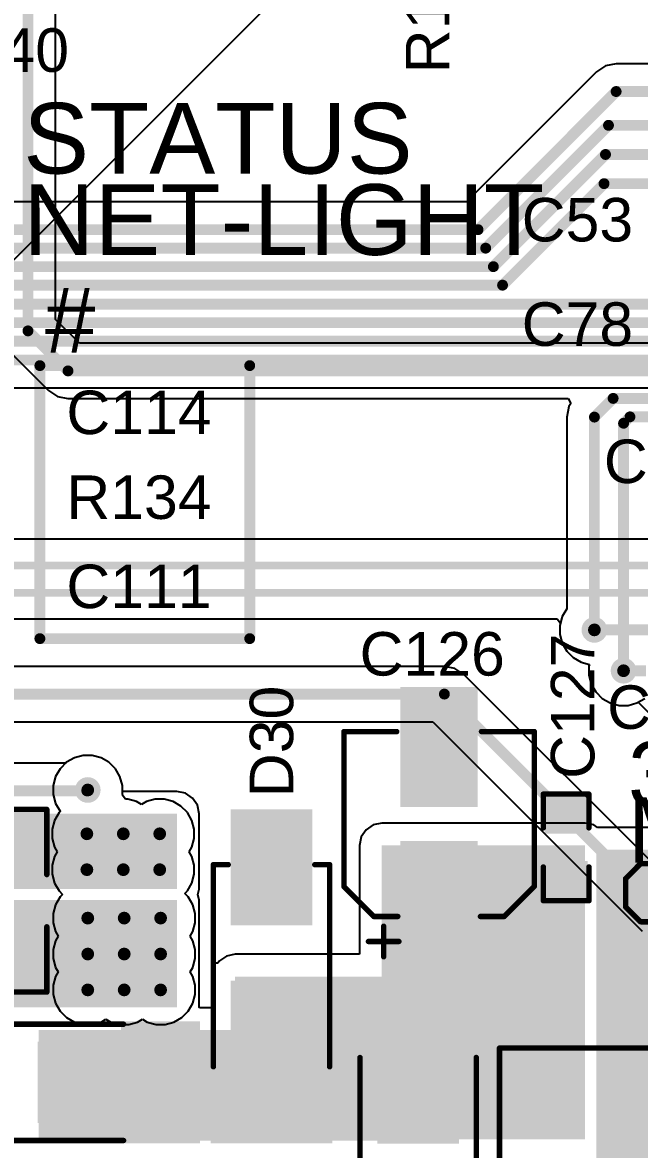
# Model space of a CAD drawing. Header units: millimetres. Extents: x -3 to 5437, y -3 to 5435.
# Drawn here: x 70.99 to 85.41, y 52.99 to 79.31 of the extents above; entities that cross this region are included whole.
import ezdxf

# ---------------------------------------------------------------- set-up
doc = ezdxf.new("R2010")
doc.units = ezdxf.units.MM
for name, color, linetype in [('BottomLayer', 5, 'Continuous'), ('BottomSolder', 6, 'Continuous'), ('TopLayer', 1, 'Continuous'), ('TopOverlay', 2, 'Continuous'), ('TopPaste', 8, 'Continuous'), ('TopSolder', 216, 'Continuous'), ('ViaHoleLayer', 16, 'Continuous')]:
    doc.layers.add(name, color=color, linetype=linetype)
doc.styles.add('Arial', font='', dxfattribs={"height": 0.2})
doc.styles.get('Arial').set_extended_font_data('Arial')

# ---------------------------------------------------------------- blocks, each defined once
blk = doc.blocks.new('SOT__223_3')
at = {"layer": 'TopLayer'}
for points in [[(-1.9, 4.05), (1.9, 4.05), (1.9, 2.05), (-1.9, 2.05)], [(-3.05, -2.05), (-1.55, -2.05), (-1.55, -4.05), (-3.05, -4.05)], [(-0.75, -2.05), (0.75, -2.05), (0.75, -4.05), (-0.75, -4.05)], [(1.55, -2.05), (3.05, -2.05), (3.05, -4.05), (1.55, -4.05)]]:
    blk.add_hatch(color=1, dxfattribs=at).paths.add_polyline_path(points)
at = {"layer": 'TopPaste'}
for points in [[(-1.9, 4.05), (1.9, 4.05), (1.9, 2.05), (-1.9, 2.05)], [(-3.05, -2.05), (-1.55, -2.05), (-1.55, -4.05), (-3.05, -4.05)], [(-0.75, -2.05), (0.75, -2.05), (0.75, -4.05), (-0.75, -4.05)], [(1.55, -2.05), (3.05, -2.05), (3.05, -4.05), (1.55, -4.05)]]:
    blk.add_hatch(color=8, dxfattribs=at).paths.add_polyline_path(points)
at = {"layer": 'TopSolder'}
for points in [[(-2.002, 4.152), (2.002, 4.152), (2.002, 1.948), (-2.002, 1.948)], [(-3.152, -1.948), (-1.448, -1.948), (-1.448, -4.152), (-3.152, -4.152)], [(-0.852, -1.948), (0.852, -1.948), (0.852, -4.152), (-0.852, -4.152)], [(1.448, -1.948), (3.152, -1.948), (3.152, -4.152), (1.448, -4.152)]]:
    blk.add_hatch(color=216, dxfattribs=at).paths.add_polyline_path(points)
at = {"layer": 'TopOverlay'}
for points, const_width in [([(3.302, 1.803), (-3.302, 1.803)], 0.127), ([(-3.302, 1.803), (-3.302, -1.829)], 0.127), ([(3.302, 1.803), (3.302, -1.829)], 0.127), ([(3.302, -1.829), (-3.302, -1.829)], 0.127), ([(-3.226, -3.073), (-3.353, -2.946)], 0.2), ([(-3.353, -2.946), (-3.353, -3.2)], 0.2), ([(-3.226, -3.073), (-3.353, -3.2)], 0.2)]:
    blk.add_lwpolyline(points, dxfattribs=dict(at, const_width=const_width))
for points, const_width in [([(-3.334, 1.803, 1), (-3.27, 1.803, 1)], 0.0635), ([(-3.334, 1.803, 1), (-3.27, 1.803, 1)], 0.0635), ([(3.27, 1.803, 1), (3.334, 1.803, 1)], 0.0635), ([(3.27, 1.803, 1), (3.334, 1.803, 1)], 0.0635), ([(-3.334, -1.829, 1), (-3.27, -1.829, 1)], 0.0635), ([(-3.334, -1.829, 1), (-3.27, -1.829, 1)], 0.0635), ([(3.27, -1.829, 1), (3.334, -1.829, 1)], 0.0635), ([(3.27, -1.829, 1), (3.334, -1.829, 1)], 0.0635), ([(-3.403, -2.946, 1), (-3.303, -2.946, 1)], 0.1), ([(-3.403, -2.946, 1), (-3.303, -2.946, 1)], 0.1), ([(-3.403, -3.2, 1), (-3.303, -3.2, 1)], 0.1), ([(-3.403, -3.2, 1), (-3.303, -3.2, 1)], 0.1), ([(-3.276, -3.073, 1), (-3.176, -3.073, 1)], 0.1), ([(-3.276, -3.073, 1), (-3.176, -3.073, 1)], 0.1)]:
    blk.add_lwpolyline(points, format="xyb", close=True, dxfattribs=dict(at, const_width=const_width))
blk = doc.blocks.new('SMA_4')
at = {"layer": 'TopLayer'}
for points in [[(-3.25, 0.85), (-0.75, 0.85), (-0.75, -0.85), (-3.25, -0.85)], [(0.75, 0.85), (3.25, 0.85), (3.25, -0.85), (0.75, -0.85)]]:
    blk.add_hatch(color=1, dxfattribs=at).paths.add_polyline_path(points)
at = {"layer": 'TopOverlay'}
for points in [[(-4.445, -1.422), (-3.278, -1.422), (-3.278, 1.422), (-4.445, 1.422)], [(-3.3, 0.924), (-2.596, 0.924), (-2.596, 1.422), (-3.3, 1.422)], [(-3.3, -1.422), (-2.596, -1.422), (-2.596, -0.924), (-3.3, -0.924)]]:
    blk.add_hatch(color=2, dxfattribs=at).paths.add_polyline_path(points)
at = {"layer": 'TopPaste'}
for points in [[(-3.25, 0.85), (-0.75, 0.85), (-0.75, -0.85), (-3.25, -0.85)], [(0.75, 0.85), (3.25, 0.85), (3.25, -0.85), (0.75, -0.85)]]:
    blk.add_hatch(color=8, dxfattribs=at).paths.add_polyline_path(points)
at = {"layer": 'TopSolder'}
for points in [[(-3.352, 0.952), (-0.648, 0.952), (-0.648, -0.952), (-3.352, -0.952)], [(0.648, 0.952), (3.352, 0.952), (3.352, -0.952), (0.648, -0.952)]]:
    blk.add_hatch(color=216, dxfattribs=at).paths.add_polyline_path(points)
at = {"layer": 'TopOverlay', "const_width": 0.127}
for points in [[(-2.658, 1.358), (2.061, 1.358)], [(2.061, 1.358), (2.061, 1.012)], [(2.061, -1.012), (2.061, -1.358)], [(-2.658, -1.358), (2.061, -1.358)]]:
    blk.add_lwpolyline(points, dxfattribs=at)
at = {"layer": 'TopOverlay', "const_width": 0.0635}
for points in [[(-2.69, 1.358, 1), (-2.626, 1.358, 1)], [(2.029, 1.358, 1), (2.093, 1.358, 1)], [(2.029, 1.358, 1), (2.093, 1.358, 1)], [(2.029, 1.012, 1), (2.093, 1.012, 1)], [(2.029, -1.012, 1), (2.093, -1.012, 1)], [(-2.69, -1.358, 1), (-2.626, -1.358, 1)], [(2.029, -1.358, 1), (2.093, -1.358, 1)], [(2.029, -1.358, 1), (2.093, -1.358, 1)]]:
    blk.add_lwpolyline(points, format="xyb", close=True, dxfattribs=at)
blk = doc.blocks.new('C___0603_5')
at = {"layer": 'TopLayer'}
for points in [[(-0.381, 0.445), (-0.381, -0.445), (-1.143, -0.445), (-1.143, 0.445)], [(1.143, 0.445), (1.143, -0.445), (0.381, -0.445), (0.381, 0.445)]]:
    blk.add_hatch(color=1, dxfattribs=at).paths.add_polyline_path(points)
at = {"layer": 'TopPaste'}
for points in [[(-0.381, 0.445), (-0.381, -0.445), (-1.143, -0.445), (-1.143, 0.445)], [(1.143, 0.445), (1.143, -0.445), (0.381, -0.445), (0.381, 0.445)]]:
    blk.add_hatch(color=8, dxfattribs=at).paths.add_polyline_path(points)
at = {"layer": 'TopSolder'}
for points in [[(-0.321, 0.504), (-0.321, -0.504), (-1.203, -0.504), (-1.203, 0.504)], [(1.203, 0.504), (1.203, -0.504), (0.321, -0.504), (0.321, 0.504)]]:
    blk.add_hatch(color=216, dxfattribs=at).paths.add_polyline_path(points)
at = {"layer": 'TopOverlay', "const_width": 0.127}
for points in [[(-1.245, -0.533), (-1.245, 0.533)], [(-0.457, 0.533), (-1.245, 0.533)], [(1.245, 0.533), (0.457, 0.533)], [(1.245, -0.533), (1.245, 0.533)], [(-0.457, -0.533), (-1.245, -0.533)], [(1.245, -0.533), (0.457, -0.533)]]:
    blk.add_lwpolyline(points, dxfattribs=at)
at = {"layer": 'TopOverlay', "const_width": 0.0635}
for points in [[(-1.276, 0.533, 1), (-1.213, 0.533, 1)], [(-1.276, 0.533, 1), (-1.213, 0.533, 1)], [(-0.489, 0.533, 1), (-0.425, 0.533, 1)], [(0.425, 0.533, 1), (0.489, 0.533, 1)], [(1.213, 0.533, 1), (1.276, 0.533, 1)], [(1.213, 0.533, 1), (1.276, 0.533, 1)], [(-1.276, -0.533, 1), (-1.213, -0.533, 1)], [(-1.276, -0.533, 1), (-1.213, -0.533, 1)], [(-0.489, -0.533, 1), (-0.425, -0.533, 1)], [(0.425, -0.533, 1), (0.489, -0.533, 1)], [(1.213, -0.533, 1), (1.276, -0.533, 1)], [(1.213, -0.533, 1), (1.276, -0.533, 1)]]:
    blk.add_lwpolyline(points, format="xyb", close=True, dxfattribs=at)
blk = doc.blocks.new('RVT1E100M0405__6')
at = {"layer": 'TopLayer'}
for points in [[(-3.1, 0.8), (-0.5, 0.8), (-0.5, -0.8), (-3.1, -0.8)], [(0.5, 0.8), (3.1, 0.8), (3.1, -0.8), (0.5, -0.8)]]:
    blk.add_hatch(color=1, dxfattribs=at).paths.add_polyline_path(points)
at = {"layer": 'TopPaste'}
for points in [[(-3.1, 0.8), (-0.5, 0.8), (-0.5, -0.8), (-3.1, -0.8)], [(0.5, 0.8), (3.1, 0.8), (3.1, -0.8), (0.5, -0.8)]]:
    blk.add_hatch(color=8, dxfattribs=at).paths.add_polyline_path(points)
at = {"layer": 'TopSolder'}
for points in [[(-3.202, 0.902), (-0.398, 0.902), (-0.398, -0.902), (-3.202, -0.902)], [(0.398, 0.902), (3.202, 0.902), (3.202, -0.902), (0.398, -0.902)]]:
    blk.add_hatch(color=216, dxfattribs=at).paths.add_polyline_path(points)
at = {"layer": 'TopOverlay', "const_width": 0.127}
for points in [[(-1.46, 2.223), (-2.159, 1.524)], [(-1.46, 2.223), (-1.27, 2.223)], [(-1.27, 2.223), (2.159, 2.223)], [(2.159, 2.223), (2.159, 0.991)], [(-2.743, 1.651), (-2.743, 0.94)], [(-2.159, 1.524), (-2.159, 0.965)], [(-3.099, 1.295), (-2.388, 1.295)], [(-2.159, -0.965), (-2.159, -1.524)], [(2.159, -0.991), (2.159, -2.223)], [(-2.159, -1.524), (-1.46, -2.223)], [(-1.46, -2.223), (-1.27, -2.223)], [(-1.27, -2.223), (2.159, -2.223)]]:
    blk.add_lwpolyline(points, dxfattribs=at)
at = {"layer": 'TopOverlay', "const_width": 0.0635}
for points in [[(-1.492, 2.223, 1), (-1.429, 2.223, 1)], [(-1.492, 2.223, 1), (-1.429, 2.223, 1)], [(-1.302, 2.223, 1), (-1.238, 2.223, 1)], [(-1.302, 2.223, 1), (-1.238, 2.223, 1)], [(2.127, 2.223, 1), (2.191, 2.223, 1)], [(2.127, 2.223, 1), (2.191, 2.223, 1)], [(-2.775, 1.651, 1), (-2.711, 1.651, 1)], [(-2.191, 1.524, 1), (-2.127, 1.524, 1)], [(-2.191, 1.524, 1), (-2.127, 1.524, 1)], [(-3.131, 1.295, 1), (-3.067, 1.295, 1)], [(-2.419, 1.295, 1), (-2.356, 1.295, 1)], [(2.127, 0.991, 1), (2.191, 0.991, 1)], [(-2.775, 0.94, 1), (-2.711, 0.94, 1)], [(-2.191, 0.965, 1), (-2.127, 0.965, 1)], [(-2.191, -0.965, 1), (-2.127, -0.965, 1)], [(2.127, -0.991, 1), (2.191, -0.991, 1)], [(-2.191, -1.524, 1), (-2.127, -1.524, 1)], [(-2.191, -1.524, 1), (-2.127, -1.524, 1)], [(-1.492, -2.223, 1), (-1.429, -2.223, 1)], [(-1.492, -2.223, 1), (-1.429, -2.223, 1)], [(-1.302, -2.223, 1), (-1.238, -2.223, 1)], [(-1.302, -2.223, 1), (-1.238, -2.223, 1)], [(2.127, -2.223, 1), (2.191, -2.223, 1)], [(2.127, -2.223, 1), (2.191, -2.223, 1)]]:
    blk.add_lwpolyline(points, format="xyb", close=True, dxfattribs=at)
blk = doc.blocks.new('T____________0_5___23')
at = {"layer": 'TopLayer'}
blk.add_hatch(color=1, dxfattribs=at).paths.add_polyline_path([(0.25, 0.5), (-0.25, 0.5), (-0.5, 0.25), (-0.5, -0.25), (-0.25, -0.5), (0.25, -0.5), (0.5, -0.25), (0.5, 0.25)])
at = {"layer": 'TopPaste'}
blk.add_hatch(color=8, dxfattribs=at).paths.add_polyline_path([(0.25, 0.5), (-0.25, 0.5), (-0.5, 0.25), (-0.5, -0.25), (-0.25, -0.5), (0.25, -0.5), (0.5, -0.25), (0.5, 0.25)])
at = {"layer": 'TopSolder'}
blk.add_hatch(color=216, dxfattribs=at).paths.add_polyline_path([(0.301, 0.602), (-0.301, 0.602), (-0.602, 0.301), (-0.602, -0.301), (-0.301, -0.602), (0.301, -0.602), (0.602, -0.301), (0.602, 0.301)])
at = {"layer": 'TopOverlay', "const_width": 0.127}
for points in [[(-0.336, 0.68), (-0.682, 0.333)], [(0.336, 0.68), (-0.336, 0.68)], [(0.684, 0.332), (0.336, 0.68)], [(-0.682, 0.333), (-0.682, -0.334)], [(0.684, 0.332), (0.684, -0.33)], [(-0.337, -0.679), (-0.682, -0.334)], [(0.684, -0.33), (0.335, -0.679)], [(0.335, -0.679), (-0.337, -0.679)]]:
    blk.add_lwpolyline(points, dxfattribs=at)
at = {"layer": 'TopOverlay', "const_width": 0.0635}
for points in [[(-0.367, 0.68, 1), (-0.304, 0.68, 1)], [(-0.367, 0.68, 1), (-0.304, 0.68, 1)], [(0.305, 0.68, 1), (0.368, 0.68, 1)], [(0.305, 0.68, 1), (0.368, 0.68, 1)], [(-0.714, 0.333, 1), (-0.65, 0.333, 1)], [(-0.714, 0.333, 1), (-0.65, 0.333, 1)], [(0.652, 0.332, 1), (0.715, 0.332, 1)], [(0.652, 0.332, 1), (0.715, 0.332, 1)], [(-0.714, -0.334, 1), (-0.65, -0.334, 1)], [(-0.714, -0.334, 1), (-0.65, -0.334, 1)], [(0.652, -0.33, 1), (0.715, -0.33, 1)], [(0.652, -0.33, 1), (0.715, -0.33, 1)], [(-0.369, -0.679, 1), (-0.306, -0.679, 1)], [(-0.369, -0.679, 1), (-0.306, -0.679, 1)], [(0.303, -0.679, 1), (0.367, -0.679, 1)], [(0.303, -0.679, 1), (0.367, -0.679, 1)]]:
    blk.add_lwpolyline(points, format="xyb", close=True, dxfattribs=at)
blk = doc.blocks.new('SMA_25')
at = {"layer": 'TopLayer'}
for points in [[(-3.25, 0.85), (-0.75, 0.85), (-0.75, -0.85), (-3.25, -0.85)], [(0.75, 0.85), (3.25, 0.85), (3.25, -0.85), (0.75, -0.85)]]:
    blk.add_hatch(color=1, dxfattribs=at).paths.add_polyline_path(points)
at = {"layer": 'TopOverlay'}
for points in [[(-4.445, -1.422), (-3.278, -1.422), (-3.278, 1.422), (-4.445, 1.422)], [(-3.3, 0.924), (-2.596, 0.924), (-2.596, 1.422), (-3.3, 1.422)], [(-3.3, -1.422), (-2.596, -1.422), (-2.596, -0.924), (-3.3, -0.924)]]:
    blk.add_hatch(color=2, dxfattribs=at).paths.add_polyline_path(points)
at = {"layer": 'TopPaste'}
for points in [[(-3.25, 0.85), (-0.75, 0.85), (-0.75, -0.85), (-3.25, -0.85)], [(0.75, 0.85), (3.25, 0.85), (3.25, -0.85), (0.75, -0.85)]]:
    blk.add_hatch(color=8, dxfattribs=at).paths.add_polyline_path(points)
at = {"layer": 'TopSolder'}
for points in [[(-3.352, 0.952), (-0.648, 0.952), (-0.648, -0.952), (-3.352, -0.952)], [(0.648, 0.952), (3.352, 0.952), (3.352, -0.952), (0.648, -0.952)]]:
    blk.add_hatch(color=216, dxfattribs=at).paths.add_polyline_path(points)
at = {"layer": 'TopOverlay', "const_width": 0.127}
for points in [[(2.061, 1.358), (-2.658, 1.358)], [(2.061, 1.358), (2.061, 1.012)], [(2.061, -1.012), (2.061, -1.358)], [(2.061, -1.358), (-2.658, -1.358)]]:
    blk.add_lwpolyline(points, dxfattribs=at)
at = {"layer": 'TopOverlay', "const_width": 0.0635}
for points in [[(-2.69, 1.358, 1), (-2.626, 1.358, 1)], [(2.029, 1.358, 1), (2.093, 1.358, 1)], [(2.029, 1.358, 1), (2.093, 1.358, 1)], [(2.029, 1.012, 1), (2.093, 1.012, 1)], [(2.029, -1.012, 1), (2.093, -1.012, 1)], [(-2.69, -1.358, 1), (-2.626, -1.358, 1)], [(2.029, -1.358, 1), (2.093, -1.358, 1)], [(2.029, -1.358, 1), (2.093, -1.358, 1)]]:
    blk.add_lwpolyline(points, format="xyb", close=True, dxfattribs=at)
blk = doc.blocks.new('SMA_26')
at = {"layer": 'TopLayer'}
for points in [[(-3.25, 0.85), (-0.75, 0.85), (-0.75, -0.85), (-3.25, -0.85)], [(0.75, 0.85), (3.25, 0.85), (3.25, -0.85), (0.75, -0.85)]]:
    blk.add_hatch(color=1, dxfattribs=at).paths.add_polyline_path(points)
at = {"layer": 'TopOverlay'}
for points in [[(-4.445, -1.422), (-3.278, -1.422), (-3.278, 1.422), (-4.445, 1.422)], [(-3.3, 0.924), (-2.596, 0.924), (-2.596, 1.422), (-3.3, 1.422)], [(-3.3, -1.422), (-2.596, -1.422), (-2.596, -0.924), (-3.3, -0.924)]]:
    blk.add_hatch(color=2, dxfattribs=at).paths.add_polyline_path(points)
at = {"layer": 'TopPaste'}
for points in [[(-3.25, 0.85), (-0.75, 0.85), (-0.75, -0.85), (-3.25, -0.85)], [(0.75, 0.85), (3.25, 0.85), (3.25, -0.85), (0.75, -0.85)]]:
    blk.add_hatch(color=8, dxfattribs=at).paths.add_polyline_path(points)
at = {"layer": 'TopSolder'}
for points in [[(-3.352, 0.952), (-0.648, 0.952), (-0.648, -0.952), (-3.352, -0.952)], [(0.648, 0.952), (3.352, 0.952), (3.352, -0.952), (0.648, -0.952)]]:
    blk.add_hatch(color=216, dxfattribs=at).paths.add_polyline_path(points)
at = {"layer": 'TopOverlay', "const_width": 0.127}
for points in [[(2.061, 1.358), (-2.658, 1.358)], [(2.061, 1.012), (2.061, 1.358)], [(2.061, -1.358), (2.061, -1.012)], [(2.061, -1.358), (-2.658, -1.358)]]:
    blk.add_lwpolyline(points, dxfattribs=at)
at = {"layer": 'TopOverlay', "const_width": 0.0635}
for points in [[(-2.69, 1.358, 1), (-2.626, 1.358, 1)], [(2.029, 1.358, 1), (2.093, 1.358, 1)], [(2.029, 1.358, 1), (2.093, 1.358, 1)], [(2.029, 1.012, 1), (2.093, 1.012, 1)], [(2.029, -1.012, 1), (2.093, -1.012, 1)], [(-2.69, -1.358, 1), (-2.626, -1.358, 1)], [(2.029, -1.358, 1), (2.093, -1.358, 1)], [(2.029, -1.358, 1), (2.093, -1.358, 1)]]:
    blk.add_lwpolyline(points, format="xyb", close=True, dxfattribs=at)
blk = doc.blocks.new('C___1206_30')
at = {"layer": 'TopLayer'}
for points in [[(-2.032, 0.889), (-0.508, 0.889), (-0.508, -0.889), (-2.032, -0.889)], [(0.508, 0.889), (2.032, 0.889), (2.032, -0.889), (0.508, -0.889)]]:
    blk.add_hatch(color=1, dxfattribs=at).paths.add_polyline_path(points)
at = {"layer": 'TopPaste'}
for points in [[(-2.032, 0.889), (-0.508, 0.889), (-0.508, -0.889), (-2.032, -0.889)], [(0.508, 0.889), (2.032, 0.889), (2.032, -0.889), (0.508, -0.889)]]:
    blk.add_hatch(color=8, dxfattribs=at).paths.add_polyline_path(points)
at = {"layer": 'TopSolder'}
for points in [[(-2.1336, 0.9906), (-0.4064, 0.9906), (-0.4064, -0.9906), (-2.1336, -0.9906)], [(0.4064, 0.9906), (2.1336, 0.9906), (2.1336, -0.9906), (0.4064, -0.9906)]]:
    blk.add_hatch(color=216, dxfattribs=at).paths.add_polyline_path(points)
at = {"layer": 'TopOverlay', "const_width": 0.127}
for points in [[(-2.1336, -0.9906), (-2.1336, 0.9906)], [(-0.6096, 0.9906), (-2.1336, 0.9906)], [(2.1336, 0.9906), (0.6096, 0.9906)], [(2.1336, -0.9906), (2.1336, 0.9906)], [(-0.6096, -0.9906), (-2.1336, -0.9906)], [(2.1336, -0.9906), (0.6096, -0.9906)]]:
    blk.add_lwpolyline(points, dxfattribs=at)
at = {"layer": 'TopOverlay', "const_width": 0.0635}
for points in [[(-2.16535, 0.9906, 1), (-2.10185, 0.9906, 1)], [(-2.16535, 0.9906, 1), (-2.10185, 0.9906, 1)], [(-0.64135, 0.9906, 1), (-0.57785, 0.9906, 1)], [(0.57785, 0.9906, 1), (0.64135, 0.9906, 1)], [(2.10185, 0.9906, 1), (2.16535, 0.9906, 1)], [(2.10185, 0.9906, 1), (2.16535, 0.9906, 1)], [(-2.16535, -0.9906, 1), (-2.10185, -0.9906, 1)], [(-2.16535, -0.9906, 1), (-2.10185, -0.9906, 1)], [(-0.64135, -0.9906, 1), (-0.57785, -0.9906, 1)], [(0.57785, -0.9906, 1), (0.64135, -0.9906, 1)], [(2.10185, -0.9906, 1), (2.16535, -0.9906, 1)], [(2.10185, -0.9906, 1), (2.16535, -0.9906, 1)]]:
    blk.add_lwpolyline(points, format="xyb", close=True, dxfattribs=at)

msp = doc.modelspace()

# ---------------------------------------------------------------- hatches: boundary and pattern name
at = {"layer": 'BottomLayer'}
h = msp.add_hatch(color=5, dxfattribs=at)
edge = h.paths.add_edge_path()
edge.add_arc((84.353, 65.126), 0.3, 0, 360)
h = msp.add_hatch(color=5, dxfattribs=at)
edge = h.paths.add_edge_path()
edge.add_arc((85.034, 64.172), 0.3, 0, 360)
h = msp.add_hatch(color=5, dxfattribs=at)
edge = h.paths.add_edge_path()
edge.add_arc((72.517, 61.387), 0.3, 0, 360)
h = msp.add_hatch(color=5, dxfattribs=at)
edge = h.paths.add_edge_path()
edge.add_arc((72.496, 60.364), 0.3, 0, 360)
h = msp.add_hatch(color=5, dxfattribs=at)
edge = h.paths.add_edge_path()
edge.add_arc((73.347, 60.364), 0.3, 0, 360)
h = msp.add_hatch(color=5, dxfattribs=at)
edge = h.paths.add_edge_path()
edge.add_arc((74.198, 60.364), 0.3, 0, 360)
h = msp.add_hatch(color=5, dxfattribs=at)
edge = h.paths.add_edge_path()
edge.add_arc((72.496, 59.526), 0.3, 0, 360)
h = msp.add_hatch(color=5, dxfattribs=at)
edge = h.paths.add_edge_path()
edge.add_arc((73.347, 59.526), 0.3, 0, 360)
h = msp.add_hatch(color=5, dxfattribs=at)
edge = h.paths.add_edge_path()
edge.add_arc((74.198, 59.526), 0.3, 0, 360)
h = msp.add_hatch(color=5, dxfattribs=at)
edge = h.paths.add_edge_path()
edge.add_arc((72.517, 58.395), 0.3, 0, 360)
h = msp.add_hatch(color=5, dxfattribs=at)
edge = h.paths.add_edge_path()
edge.add_arc((73.368, 58.395), 0.3, 0, 360)
h = msp.add_hatch(color=5, dxfattribs=at)
edge = h.paths.add_edge_path()
edge.add_arc((74.219, 58.395), 0.3, 0, 360)
h = msp.add_hatch(color=5, dxfattribs=at)
edge = h.paths.add_edge_path()
edge.add_arc((72.517, 57.556), 0.3, 0, 360)
h = msp.add_hatch(color=5, dxfattribs=at)
edge = h.paths.add_edge_path()
edge.add_arc((73.368, 57.556), 0.3, 0, 360)
h = msp.add_hatch(color=5, dxfattribs=at)
edge = h.paths.add_edge_path()
edge.add_arc((74.219, 57.556), 0.3, 0, 360)
h = msp.add_hatch(color=5, dxfattribs=at)
edge = h.paths.add_edge_path()
edge.add_arc((72.517, 56.718), 0.3, 0, 360)
h = msp.add_hatch(color=5, dxfattribs=at)
edge = h.paths.add_edge_path()
edge.add_arc((73.368, 56.718), 0.3, 0, 360)
h = msp.add_hatch(color=5, dxfattribs=at)
edge = h.paths.add_edge_path()
edge.add_arc((74.219, 56.718), 0.3, 0, 360)
at = {"layer": 'BottomSolder'}
h = msp.add_hatch(color=6, dxfattribs=at)
edge = h.paths.add_edge_path()
edge.add_arc((84.353, 65.126), 0.15, 0, 360)
h = msp.add_hatch(color=6, dxfattribs=at)
edge = h.paths.add_edge_path()
edge.add_arc((85.034, 64.172), 0.15, 0, 360)
h = msp.add_hatch(color=6, dxfattribs=at)
edge = h.paths.add_edge_path()
edge.add_arc((72.517, 61.387), 0.15, 0, 360)
h = msp.add_hatch(color=6, dxfattribs=at)
edge = h.paths.add_edge_path()
edge.add_arc((72.496, 60.364), 0.15, 0, 360)
h = msp.add_hatch(color=6, dxfattribs=at)
edge = h.paths.add_edge_path()
edge.add_arc((73.347, 60.364), 0.15, 0, 360)
h = msp.add_hatch(color=6, dxfattribs=at)
edge = h.paths.add_edge_path()
edge.add_arc((74.198, 60.364), 0.15, 0, 360)
h = msp.add_hatch(color=6, dxfattribs=at)
edge = h.paths.add_edge_path()
edge.add_arc((72.496, 59.526), 0.15, 0, 360)
h = msp.add_hatch(color=6, dxfattribs=at)
edge = h.paths.add_edge_path()
edge.add_arc((73.347, 59.526), 0.15, 0, 360)
h = msp.add_hatch(color=6, dxfattribs=at)
edge = h.paths.add_edge_path()
edge.add_arc((74.198, 59.526), 0.15, 0, 360)
h = msp.add_hatch(color=6, dxfattribs=at)
edge = h.paths.add_edge_path()
edge.add_arc((72.517, 58.395), 0.15, 0, 360)
h = msp.add_hatch(color=6, dxfattribs=at)
edge = h.paths.add_edge_path()
edge.add_arc((73.368, 58.395), 0.15, 0, 360)
h = msp.add_hatch(color=6, dxfattribs=at)
edge = h.paths.add_edge_path()
edge.add_arc((74.219, 58.395), 0.15, 0, 360)
h = msp.add_hatch(color=6, dxfattribs=at)
edge = h.paths.add_edge_path()
edge.add_arc((72.517, 57.556), 0.15, 0, 360)
h = msp.add_hatch(color=6, dxfattribs=at)
edge = h.paths.add_edge_path()
edge.add_arc((73.368, 57.556), 0.15, 0, 360)
h = msp.add_hatch(color=6, dxfattribs=at)
edge = h.paths.add_edge_path()
edge.add_arc((74.219, 57.556), 0.15, 0, 360)
h = msp.add_hatch(color=6, dxfattribs=at)
edge = h.paths.add_edge_path()
edge.add_arc((72.517, 56.718), 0.15, 0, 360)
h = msp.add_hatch(color=6, dxfattribs=at)
edge = h.paths.add_edge_path()
edge.add_arc((73.368, 56.718), 0.15, 0, 360)
h = msp.add_hatch(color=6, dxfattribs=at)
edge = h.paths.add_edge_path()
edge.add_arc((74.219, 56.718), 0.15, 0, 360)
at = {"layer": 'TopLayer'}
h = msp.add_hatch(color=1, dxfattribs=at)
edge = h.paths.add_edge_path()
edge.add_arc((84.353, 65.126), 0.3, 0, 360)
h = msp.add_hatch(color=1, dxfattribs=at)
edge = h.paths.add_edge_path()
edge.add_arc((85.034, 64.172), 0.3, 0, 360)
h = msp.add_hatch(color=1, dxfattribs=at)
edge = h.paths.add_edge_path()
edge.add_arc((72.517, 61.387), 0.3, 0, 360)
for points in [[(67.496, 59.074), (74.6, 59.074), (74.6, 60.833), (67.496, 60.833)], [(61.212, 59.074), (71.484, 59.074), (71.484, 60.262), (61.212, 60.262)], [(79.385, 53.231), (84.137, 53.231), (84.137, 60.092), (79.385, 60.092)], [(84.396, 59.995), (84.396, 44.577), (86.442, 44.577), (86.442, 59.995)], [(63.538, 56.312), (74.6, 56.312), (74.6, 58.816), (63.538, 58.816)], [(82.662, 53.423), (82.662, 57.031), (75.96, 57.031), (75.96, 53.423)], [(71.37, 53.201), (81.159, 53.201), (81.159, 55.781), (71.37, 55.781)]]:
    msp.add_hatch(color=1, dxfattribs=at).paths.add_polyline_path(points)
h = msp.add_hatch(color=1, dxfattribs=at)
edge = h.paths.add_edge_path()
edge.add_arc((72.496, 60.364), 0.3, 0, 360)
h = msp.add_hatch(color=1, dxfattribs=at)
edge = h.paths.add_edge_path()
edge.add_arc((73.347, 60.364), 0.3, 0, 360)
h = msp.add_hatch(color=1, dxfattribs=at)
edge = h.paths.add_edge_path()
edge.add_arc((74.198, 60.364), 0.3, 0, 360)
h = msp.add_hatch(color=1, dxfattribs=at)
edge = h.paths.add_edge_path()
edge.add_arc((72.496, 59.526), 0.3, 0, 360)
h = msp.add_hatch(color=1, dxfattribs=at)
edge = h.paths.add_edge_path()
edge.add_arc((73.347, 59.526), 0.3, 0, 360)
h = msp.add_hatch(color=1, dxfattribs=at)
edge = h.paths.add_edge_path()
edge.add_arc((74.198, 59.526), 0.3, 0, 360)
h = msp.add_hatch(color=1, dxfattribs=at)
edge = h.paths.add_edge_path()
edge.add_arc((72.517, 58.395), 0.3, 0, 360)
h = msp.add_hatch(color=1, dxfattribs=at)
edge = h.paths.add_edge_path()
edge.add_arc((73.368, 58.395), 0.3, 0, 360)
h = msp.add_hatch(color=1, dxfattribs=at)
edge = h.paths.add_edge_path()
edge.add_arc((74.219, 58.395), 0.3, 0, 360)
h = msp.add_hatch(color=1, dxfattribs=at)
edge = h.paths.add_edge_path()
edge.add_arc((72.517, 57.556), 0.3, 0, 360)
h = msp.add_hatch(color=1, dxfattribs=at)
edge = h.paths.add_edge_path()
edge.add_arc((73.368, 57.556), 0.3, 0, 360)
h = msp.add_hatch(color=1, dxfattribs=at)
edge = h.paths.add_edge_path()
edge.add_arc((74.219, 57.556), 0.3, 0, 360)
h = msp.add_hatch(color=1, dxfattribs=at)
edge = h.paths.add_edge_path()
edge.add_arc((72.517, 56.718), 0.3, 0, 360)
h = msp.add_hatch(color=1, dxfattribs=at)
edge = h.paths.add_edge_path()
edge.add_arc((73.368, 56.718), 0.3, 0, 360)
h = msp.add_hatch(color=1, dxfattribs=at)
edge = h.paths.add_edge_path()
edge.add_arc((74.219, 56.718), 0.3, 0, 360)
at = {"layer": 'TopSolder'}
h = msp.add_hatch(color=216, dxfattribs=at)
edge = h.paths.add_edge_path()
edge.add_arc((84.353, 65.126), 0.15, 0, 360)
h = msp.add_hatch(color=216, dxfattribs=at)
edge = h.paths.add_edge_path()
edge.add_arc((85.034, 64.172), 0.15, 0, 360)
h = msp.add_hatch(color=216, dxfattribs=at)
edge = h.paths.add_edge_path()
edge.add_arc((72.517, 61.387), 0.15, 0, 360)
h = msp.add_hatch(color=216, dxfattribs=at)
edge = h.paths.add_edge_path()
edge.add_arc((72.496, 60.364), 0.15, 0, 360)
h = msp.add_hatch(color=216, dxfattribs=at)
edge = h.paths.add_edge_path()
edge.add_arc((73.347, 60.364), 0.15, 0, 360)
h = msp.add_hatch(color=216, dxfattribs=at)
edge = h.paths.add_edge_path()
edge.add_arc((74.198, 60.364), 0.15, 0, 360)
h = msp.add_hatch(color=216, dxfattribs=at)
edge = h.paths.add_edge_path()
edge.add_arc((72.496, 59.526), 0.15, 0, 360)
h = msp.add_hatch(color=216, dxfattribs=at)
edge = h.paths.add_edge_path()
edge.add_arc((73.347, 59.526), 0.15, 0, 360)
h = msp.add_hatch(color=216, dxfattribs=at)
edge = h.paths.add_edge_path()
edge.add_arc((74.198, 59.526), 0.15, 0, 360)
h = msp.add_hatch(color=216, dxfattribs=at)
edge = h.paths.add_edge_path()
edge.add_arc((72.517, 58.395), 0.15, 0, 360)
h = msp.add_hatch(color=216, dxfattribs=at)
edge = h.paths.add_edge_path()
edge.add_arc((73.368, 58.395), 0.15, 0, 360)
h = msp.add_hatch(color=216, dxfattribs=at)
edge = h.paths.add_edge_path()
edge.add_arc((74.219, 58.395), 0.15, 0, 360)
h = msp.add_hatch(color=216, dxfattribs=at)
edge = h.paths.add_edge_path()
edge.add_arc((72.517, 57.556), 0.15, 0, 360)
h = msp.add_hatch(color=216, dxfattribs=at)
edge = h.paths.add_edge_path()
edge.add_arc((73.368, 57.556), 0.15, 0, 360)
h = msp.add_hatch(color=216, dxfattribs=at)
edge = h.paths.add_edge_path()
edge.add_arc((74.219, 57.556), 0.15, 0, 360)
h = msp.add_hatch(color=216, dxfattribs=at)
edge = h.paths.add_edge_path()
edge.add_arc((72.517, 56.718), 0.15, 0, 360)
h = msp.add_hatch(color=216, dxfattribs=at)
edge = h.paths.add_edge_path()
edge.add_arc((73.368, 56.718), 0.15, 0, 360)
h = msp.add_hatch(color=216, dxfattribs=at)
edge = h.paths.add_edge_path()
edge.add_arc((74.219, 56.718), 0.15, 0, 360)
at = {"layer": 'ViaHoleLayer'}
h = msp.add_hatch(color=16, dxfattribs=at)
edge = h.paths.add_edge_path()
edge.add_arc((84.353, 65.126), 0.15, 0, 360)
h = msp.add_hatch(color=16, dxfattribs=at)
edge = h.paths.add_edge_path()
edge.add_arc((85.034, 64.172), 0.15, 0, 360)
h = msp.add_hatch(color=16, dxfattribs=at)
edge = h.paths.add_edge_path()
edge.add_arc((72.517, 61.387), 0.15, 0, 360)
h = msp.add_hatch(color=16, dxfattribs=at)
edge = h.paths.add_edge_path()
edge.add_arc((72.496, 60.364), 0.15, 0, 360)
h = msp.add_hatch(color=16, dxfattribs=at)
edge = h.paths.add_edge_path()
edge.add_arc((73.347, 60.364), 0.15, 0, 360)
h = msp.add_hatch(color=16, dxfattribs=at)
edge = h.paths.add_edge_path()
edge.add_arc((74.198, 60.364), 0.15, 0, 360)
h = msp.add_hatch(color=16, dxfattribs=at)
edge = h.paths.add_edge_path()
edge.add_arc((72.496, 59.526), 0.15, 0, 360)
h = msp.add_hatch(color=16, dxfattribs=at)
edge = h.paths.add_edge_path()
edge.add_arc((73.347, 59.526), 0.15, 0, 360)
h = msp.add_hatch(color=16, dxfattribs=at)
edge = h.paths.add_edge_path()
edge.add_arc((74.198, 59.526), 0.15, 0, 360)
h = msp.add_hatch(color=16, dxfattribs=at)
edge = h.paths.add_edge_path()
edge.add_arc((72.517, 58.395), 0.15, 0, 360)
h = msp.add_hatch(color=16, dxfattribs=at)
edge = h.paths.add_edge_path()
edge.add_arc((73.368, 58.395), 0.15, 0, 360)
h = msp.add_hatch(color=16, dxfattribs=at)
edge = h.paths.add_edge_path()
edge.add_arc((74.219, 58.395), 0.15, 0, 360)
h = msp.add_hatch(color=16, dxfattribs=at)
edge = h.paths.add_edge_path()
edge.add_arc((72.517, 57.556), 0.15, 0, 360)
h = msp.add_hatch(color=16, dxfattribs=at)
edge = h.paths.add_edge_path()
edge.add_arc((73.368, 57.556), 0.15, 0, 360)
h = msp.add_hatch(color=16, dxfattribs=at)
edge = h.paths.add_edge_path()
edge.add_arc((74.219, 57.556), 0.15, 0, 360)
h = msp.add_hatch(color=16, dxfattribs=at)
edge = h.paths.add_edge_path()
edge.add_arc((72.517, 56.718), 0.15, 0, 360)
h = msp.add_hatch(color=16, dxfattribs=at)
edge = h.paths.add_edge_path()
edge.add_arc((73.368, 56.718), 0.15, 0, 360)
h = msp.add_hatch(color=16, dxfattribs=at)
edge = h.paths.add_edge_path()
edge.add_arc((74.219, 56.718), 0.15, 0, 360)

# ---------------------------------------------------------------- linework, layer by layer
at = {"layer": 'BottomLayer'}
for p, q in [((84.613, 78.297), (84.403, 78.156)), ((84.861, 78.346), (84.613, 78.297)), ((94.731, 78.346), (84.861, 78.346)), ((84.403, 78.156), (81.367, 75.12)), ((81.367, 75.12), (65.636, 75.12)), ((53.68, 70.781), (95.352, 70.781)), ((94.165, 67.241), (65.776, 67.241)), ((64.669, 65.381), (83.481, 65.381)), ((83.481, 65.381), (83.558, 65.28)), ((83.558, 65.28), (83.545, 65.232)), ((83.545, 65.232), (83.545, 65.019)), ((83.545, 65.019), (83.6, 64.814)), ((83.6, 64.814), (83.707, 64.629)), ((83.707, 64.629), (83.857, 64.479)), ((80.848, 64.274), (62.024, 64.274)), ((81.096, 64.225), (80.848, 64.274)), ((81.306, 64.085), (81.096, 64.225)), ((83.857, 64.479), (84.041, 64.373)), ((84.041, 64.373), (84.237, 64.32)), ((84.237, 64.32), (84.226, 64.278)), ((84.226, 64.278), (84.226, 64.066)), ((86.196, 59.194), (81.306, 64.085)), ((84.226, 64.066), (84.281, 63.86)), ((84.281, 63.86), (84.388, 63.676)), ((84.388, 63.676), (84.538, 63.525)), ((84.538, 63.525), (84.722, 63.419)), ((85.346, 63.419), (85.379, 63.438)), ((85.379, 63.438), (89.335, 59.482)), ((84.722, 63.419), (84.928, 63.364)), ((84.928, 63.364), (85.141, 63.364)), ((85.141, 63.364), (85.346, 63.419)), ((62.024, 62.98), (80.58, 62.98)), ((80.58, 62.98), (85.47, 58.089)), ((72.205, 62.14), (72.021, 62.034)), ((72.411, 62.195), (72.205, 62.14)), ((72.623, 62.195), (72.411, 62.195)), ((72.829, 62.14), (72.623, 62.195)), ((73.013, 62.034), (72.829, 62.14)), ((71.87, 61.883), (71.764, 61.699)), ((72.021, 62.034), (71.87, 61.883)), ((73.164, 61.883), (73.013, 62.034)), ((73.27, 61.699), (73.164, 61.883)), ((71.764, 61.699), (71.709, 61.493)), ((73.325, 61.493), (73.27, 61.699)), ((71.709, 61.493), (71.709, 61.281)), ((73.325, 61.281), (73.325, 61.493)), ((71.709, 61.281), (71.764, 61.075)), ((71.764, 61.075), (71.87, 60.891)), ((73.323, 61.273), (73.325, 61.281)), ((73.4, 61.172), (73.323, 61.273)), ((73.454, 61.172), (73.4, 61.172)), ((73.659, 61.117), (73.454, 61.172)), ((73.773, 61.051), (73.659, 61.117)), ((73.886, 61.117), (73.773, 61.051)), ((74.092, 61.172), (73.886, 61.117)), ((74.305, 61.172), (74.092, 61.172)), ((74.51, 61.117), (74.305, 61.172)), ((74.694, 61.01), (74.51, 61.117)), ((71.85, 60.86), (71.743, 60.676)), ((71.876, 60.886), (71.85, 60.86)), ((71.87, 60.891), (71.876, 60.886)), ((74.845, 60.86), (74.694, 61.01)), ((74.951, 60.676), (74.845, 60.86)), ((71.743, 60.676), (71.688, 60.47)), ((75.006, 60.47), (74.951, 60.676)), ((71.688, 60.47), (71.688, 60.257)), ((75.006, 60.257), (75.006, 60.47)), ((71.688, 60.257), (71.743, 60.052)), ((71.743, 60.052), (71.805, 59.945)), ((74.889, 59.945), (74.951, 60.052)), ((74.951, 60.052), (75.006, 60.257)), ((71.743, 59.837), (71.688, 59.632)), ((71.805, 59.945), (71.743, 59.837)), ((74.951, 59.837), (74.889, 59.945)), ((75.006, 59.632), (74.951, 59.837)), ((71.688, 59.632), (71.688, 59.419)), ((75.006, 59.419), (75.006, 59.632)), ((71.688, 59.419), (71.743, 59.214)), ((74.951, 59.214), (75.006, 59.419)), ((71.743, 59.214), (71.85, 59.029)), ((71.85, 59.029), (71.93, 58.95)), ((74.786, 58.97), (74.845, 59.029)), ((74.865, 58.891), (74.786, 58.97)), ((74.845, 59.029), (74.951, 59.214)), ((71.764, 58.706), (71.709, 58.501)), ((71.87, 58.891), (71.764, 58.706)), ((71.93, 58.95), (71.87, 58.891)), ((74.972, 58.706), (74.865, 58.891)), ((75.027, 58.501), (74.972, 58.706)), ((71.709, 58.501), (71.709, 58.288)), ((75.027, 58.288), (75.027, 58.501)), ((71.709, 58.288), (71.764, 58.083)), ((74.972, 58.083), (75.027, 58.288)), ((71.764, 58.083), (71.826, 57.975)), ((71.826, 57.975), (71.764, 57.868)), ((74.91, 57.975), (74.972, 58.083)), ((74.972, 57.868), (74.91, 57.975)), ((71.764, 57.868), (71.709, 57.663)), ((71.709, 57.663), (71.709, 57.45)), ((75.027, 57.663), (74.972, 57.868)), ((75.027, 57.45), (75.027, 57.663)), ((71.709, 57.45), (71.764, 57.245)), ((74.972, 57.245), (75.027, 57.45)), ((71.764, 57.245), (71.826, 57.137)), ((71.826, 57.137), (71.764, 57.03)), ((74.91, 57.137), (74.972, 57.245)), ((74.972, 57.03), (74.91, 57.137)), ((71.764, 57.03), (71.709, 56.825)), ((75.027, 56.825), (74.972, 57.03)), ((71.709, 56.825), (71.709, 56.612)), ((71.709, 56.612), (71.764, 56.406)), ((74.972, 56.406), (75.027, 56.612)), ((75.027, 56.612), (75.027, 56.825)), ((71.764, 56.406), (71.87, 56.222)), ((74.865, 56.222), (74.972, 56.406)), ((71.87, 56.222), (72.021, 56.072)), ((72.021, 56.072), (72.205, 55.965)), ((74.531, 55.965), (74.715, 56.072)), ((74.715, 56.072), (74.865, 56.222)), ((72.205, 55.965), (72.411, 55.91)), ((72.411, 55.91), (72.623, 55.91)), ((72.623, 55.91), (72.829, 55.965)), ((72.829, 55.965), (72.942, 56.031)), ((72.942, 56.031), (73.056, 55.965)), ((73.056, 55.965), (73.262, 55.91)), ((73.262, 55.91), (73.474, 55.91)), ((73.474, 55.91), (73.68, 55.965)), ((73.68, 55.965), (73.793, 56.031)), ((73.793, 56.031), (73.907, 55.965)), ((73.907, 55.965), (74.112, 55.91)), ((74.112, 55.91), (74.325, 55.91)), ((74.325, 55.91), (74.531, 55.965))]:
    msp.add_line(p, q, dxfattribs=at)
for points, const_width in [([(81.635, 74.473), (84.861, 77.699)], 0.254), ([(84.861, 77.699), (94.731, 77.699)], 0.254), ([(81.814, 74.041), (84.683, 76.91)], 0.254), ([(84.683, 76.91), (92.818, 76.91)], 0.254), ([(81.992, 73.609), (84.613, 76.229)], 0.254), ([(84.613, 76.229), (91.83, 76.229)], 0.254), ([(82.208, 73.177), (84.579, 75.548)], 0.254), ([(84.579, 75.548), (92.818, 75.548)], 0.254), ([(17.557, 74.473), (81.635, 74.473)], 0.254), ([(17.342, 74.041), (81.814, 74.041)], 0.254), ([(17.091, 73.609), (81.992, 73.609)], 0.254), ([(14.731, 73.177), (82.208, 73.177)], 0.254), ([(15.456, 72.731), (93.343, 72.731)], 0.254), ([(40.09, 72.3), (93.547, 72.3)], 0.254), ([(40.341, 71.868), (95.144, 71.868)], 0.254), ([(40.584, 71.429), (95.352, 71.429)], 0.254), ([(65.242, 66.632), (94.165, 66.632)], 0.178), ([(64.135, 65.989), (94.226, 65.989)], 0.178), ([(84.353, 65.126), (91.202, 65.126)], 0.254), ([(85.034, 64.172), (85.561, 64.172)], 0.254), ([(61.529, 63.627), (80.848, 63.627)], 0.254), ([(80.848, 63.627), (85.928, 58.547)], 0.254)]:
    msp.add_lwpolyline(points, dxfattribs=dict(at, const_width=const_width))
at = {"layer": 'BottomLayer', "const_width": 0.127}
for points in [[(84.797, 77.699, 1), (84.924, 77.699, 1)], [(84.797, 77.699, 1), (84.924, 77.699, 1)], [(84.619, 76.91, 1), (84.746, 76.91, 1)], [(84.619, 76.91, 1), (84.746, 76.91, 1)], [(84.549, 76.229, 1), (84.676, 76.229, 1)], [(84.549, 76.229, 1), (84.676, 76.229, 1)], [(84.515, 75.548, 1), (84.642, 75.548, 1)], [(84.515, 75.548, 1), (84.642, 75.548, 1)], [(81.571, 74.473, 1), (81.698, 74.473, 1)], [(81.571, 74.473, 1), (81.698, 74.473, 1)], [(81.75, 74.041, 1), (81.877, 74.041, 1)], [(81.75, 74.041, 1), (81.877, 74.041, 1)], [(81.929, 73.609, 1), (82.056, 73.609, 1)], [(81.929, 73.609, 1), (82.056, 73.609, 1)], [(82.144, 73.177, 1), (82.271, 73.177, 1)], [(82.144, 73.177, 1), (82.271, 73.177, 1)], [(84.29, 65.126, 1), (84.417, 65.126, 1)], [(84.971, 64.172, 1), (85.098, 64.172, 1)], [(80.785, 63.627, 1), (80.912, 63.627, 1)], [(80.785, 63.627, 1), (80.912, 63.627, 1)]]:
    msp.add_lwpolyline(points, format="xyb", close=True, dxfattribs=at)
at = {"layer": 'BottomSolder'}
msp.add_line((0.338, 3.382), (5436.901, 5435.166), dxfattribs=at)
at = {"layer": 'TopLayer'}
for p, q in [((71.767, 72.378), (71.767, 85.861)), ((72.323, 71.822), (71.767, 72.378)), ((70.662, 71.652), (71.597, 70.716)), ((86.934, 71.822), (72.323, 71.822)), ((71.597, 70.716), (71.808, 70.576)), ((71.808, 70.576), (72.055, 70.527)), ((72.055, 70.527), (83.743, 70.527)), ((83.755, 70.343), (83.706, 70.096)), ((83.743, 70.527), (83.803, 70.415)), ((83.803, 70.415), (83.755, 70.343)), ((83.706, 70.096), (83.706, 65.62)), ((83.706, 65.62), (83.6, 65.437)), ((83.6, 65.437), (83.545, 65.232)), ((83.545, 65.232), (83.545, 65.019)), ((83.545, 65.019), (83.6, 64.814)), ((83.6, 64.814), (83.707, 64.629)), ((83.707, 64.629), (83.857, 64.479)), ((83.857, 64.479), (84.041, 64.373)), ((84.041, 64.373), (84.237, 64.32)), ((84.237, 64.32), (84.226, 64.278)), ((84.226, 64.278), (84.226, 64.066)), ((84.226, 64.066), (84.281, 63.86)), ((84.281, 63.86), (84.388, 63.676)), ((84.388, 63.676), (84.538, 63.525)), ((84.538, 63.525), (84.722, 63.419)), ((85.346, 63.419), (85.53, 63.525)), ((84.722, 63.419), (84.928, 63.364)), ((84.928, 63.364), (85.141, 63.364)), ((85.141, 63.364), (85.346, 63.419)), ((72.205, 62.14), (72.021, 62.034)), ((72.411, 62.195), (72.205, 62.14)), ((72.623, 62.195), (72.411, 62.195)), ((72.829, 62.14), (72.623, 62.195)), ((73.013, 62.034), (72.829, 62.14)), ((72.001, 62.014), (65.743, 62.014)), ((72.021, 62.034), (72.001, 62.014)), ((73.164, 61.883), (73.013, 62.034)), ((73.27, 61.699), (73.164, 61.883)), ((73.325, 61.493), (73.27, 61.699)), ((73.325, 61.351), (73.325, 61.493)), ((74.6, 61.351), (73.325, 61.351)), ((74.798, 61.312), (74.6, 61.351)), ((74.966, 61.199), (74.798, 61.312)), ((75.078, 61.031), (74.966, 61.199)), ((75.118, 60.833), (75.078, 61.031)), ((75.118, 59.074), (75.118, 60.833)), ((79.187, 60.57), (79.019, 60.458)), ((79.385, 60.61), (79.187, 60.57)), ((84.137, 60.61), (79.385, 60.61)), ((84.336, 60.57), (84.137, 60.61)), ((84.422, 60.513), (84.336, 60.57)), ((78.906, 60.29), (78.867, 60.092)), ((79.019, 60.458), (78.906, 60.29)), ((89.641, 60.513), (84.422, 60.513)), ((78.867, 60.092), (78.867, 57.549)), ((75.092, 58.945), (75.118, 59.074)), ((75.118, 58.816), (75.092, 58.945)), ((75.118, 56.312), (75.118, 58.816)), ((75.593, 57.397), (75.555, 57.34)), ((75.761, 57.509), (75.593, 57.397)), ((75.96, 57.549), (75.761, 57.509)), ((78.867, 57.549), (75.96, 57.549)), ((75.555, 57.34), (75.452, 57.34)), ((75.452, 57.34), (75.452, 57.081)), ((75.452, 57.081), (75.442, 57.031)), ((75.442, 57.031), (75.442, 56.299)), ((75.129, 56.299), (75.118, 56.312)), ((75.442, 56.299), (75.129, 56.299))]:
    msp.add_line(p, q, dxfattribs=at)
at = {"layer": 'TopLayer', "const_width": 0.254}
for points in [[(71.12, 72.109), (71.12, 87.561)], [(71.12, 72.109), (72.055, 71.174)], [(72.055, 71.174), (90.836, 71.174)], [(84.353, 70.096), (84.79, 70.532)], [(84.79, 70.532), (90.921, 70.532)], [(84.353, 65.126), (84.353, 70.096)], [(85.034, 69.952), (85.183, 70.101)], [(85.034, 64.172), (85.034, 69.952)], [(85.183, 70.101), (91.1, 70.101)], [(61.184, 61.366), (72.496, 61.366)], [(72.496, 61.366), (72.517, 61.387)]]:
    msp.add_lwpolyline(points, dxfattribs=at)
at = {"layer": 'TopLayer', "const_width": 0.127}
for points in [[(71.056, 72.109, 1), (71.183, 72.109, 1)], [(71.056, 72.109, 1), (71.183, 72.109, 1)], [(71.992, 71.174, 1), (72.119, 71.174, 1)], [(71.992, 71.174, 1), (72.119, 71.174, 1)], [(84.727, 70.532, 1), (84.854, 70.532, 1)], [(84.727, 70.532, 1), (84.854, 70.532, 1)], [(84.29, 70.096, 1), (84.417, 70.096, 1)], [(84.29, 70.096, 1), (84.417, 70.096, 1)], [(84.971, 69.952, 1), (85.098, 69.952, 1)], [(84.971, 69.952, 1), (85.098, 69.952, 1)], [(85.12, 70.101, 1), (85.247, 70.101, 1)], [(85.12, 70.101, 1), (85.247, 70.101, 1)], [(84.29, 65.126, 1), (84.417, 65.126, 1)], [(84.971, 64.172, 1), (85.098, 64.172, 1)], [(72.433, 61.366, 1), (72.56, 61.366, 1)], [(72.433, 61.366, 1), (72.56, 61.366, 1)], [(72.453, 61.387, 1), (72.581, 61.387, 1)]]:
    msp.add_lwpolyline(points, format="xyb", close=True, dxfattribs=at)
at = {"layer": 'TopOverlay', "const_width": 0.254}
for points in [[(71.399, 71.298), (76.301, 71.298)], [(71.399, 64.922), (71.399, 71.298)], [(76.301, 64.922), (76.301, 71.298)], [(71.399, 64.922), (76.301, 64.922)]]:
    msp.add_lwpolyline(points, dxfattribs=at)
at = {"layer": 'TopOverlay', "const_width": 0.127}
for points in [[(71.335, 71.298, 1), (71.462, 71.298, 1)], [(71.335, 71.298, 1), (71.462, 71.298, 1)], [(76.237, 71.298, 1), (76.364, 71.298, 1)], [(76.237, 71.298, 1), (76.364, 71.298, 1)], [(71.335, 64.922, 1), (71.462, 64.922, 1)], [(71.335, 64.922, 1), (71.462, 64.922, 1)], [(76.237, 64.922, 1), (76.364, 64.922, 1)], [(76.237, 64.922, 1), (76.364, 64.922, 1)]]:
    msp.add_lwpolyline(points, format="xyb", close=True, dxfattribs=at)
at = {"layer": 'TopSolder'}
msp.add_line((0.338, 3.382), (5436.901, 5435.166), dxfattribs=at)

# ---------------------------------------------------------------- block references
for name, p, rotation in [('RVT1E100M0405__6', (80.725, 60.592), 90), ('C___0603_5', (83.693, 60.046), 270), ('C___1206_30', (70.57, 58.801), 270), ('SMA_4', (76.81, 57.582), 90), ('T____________0_5___23', (85.767, 58.989), 180), ('SOT__223_3', (85.438, 53.531), 180), ('SMA_26', (80.235, 52.481), 270), ('SMA_25', (70.695, 54.559), 180)]:
    msp.add_blockref(name, p, dxfattribs=dict(rotation=rotation))

# ---------------------------------------------------------------- texts
at = {"layer": 'TopOverlay', "style": 'Arial'}
for s, height, rotation, p in [('R154', 1.016, 90, (80.964, 78.124)), ('STATUS', 1.651, 360, (71.009, 75.783)), ('NET-LIGHT', 1.651, 360, (71.009, 73.883)), ('C127', 1.016, 90, (84.353, 61.646)), ('D30', 1.016, 90, (77.317, 61.219)), ('3V3', 1.524, 360, (85.137, 60.991)), ('MCU', 1.524, 360, (85.137, 59.689))]:
    msp.add_text(s, height=height, rotation=rotation, dxfattribs=at).set_placement(p)
for s, height, p in [('Q40', 1.016, (69.397, 78.159)), ('C53', 1.016, (82.655, 74.198)), ('#', 1.524, (71.516, 71.597)), ('C78', 1.016, (82.655, 71.76)), ('C114', 1.016, (72.017, 69.698)), ('C34', 1.016, (84.574, 68.555)), ('R134', 1.016, (72.017, 67.717)), ('C111', 1.016, (72.017, 65.634)), ('C126', 1.016, (78.868, 64.059)), ('C35', 1.016, (84.65, 62.814))]:
    msp.add_text(s, height=height, dxfattribs=at).set_placement(p)

doc.saveas('drawing.dxf')
